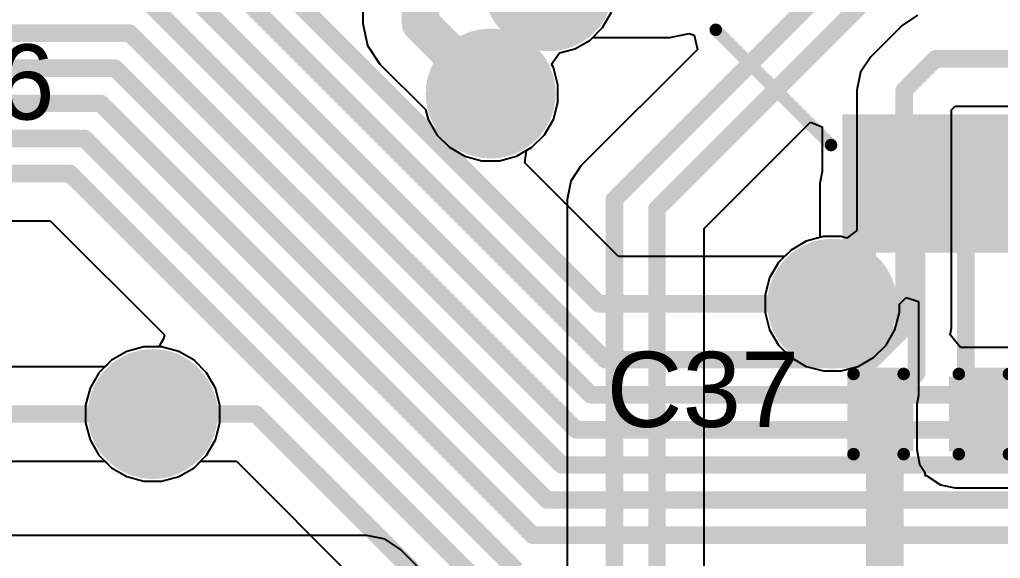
# Model space of a CAD drawing. Header units: inches. Extents: x -0.14 to 3.84, y -0.14 to 3.05.
# Drawn here: x 1.7688 to 2.16, y 1.2485 to 1.4635 of the extents above; entities that cross this region are included whole.
import ezdxf

# ---------------------------------------------------------------- set-up
doc = ezdxf.new("R2010")
doc.units = ezdxf.units.IN
doc.header["$MEASUREMENT"] = 0
for name, color, linetype in [('Bottom Layer', 5, 'Continuous'), ('Bottom Solder', 6, 'Continuous'), ('Ground Layer', 76, 'Continuous'), ('Power Layer', 16, 'Continuous'), ('Top Layer', 1, 'Continuous'), ('Top Overlay', 2, 'Continuous'), ('Top Paste', 8, 'Continuous'), ('Top Solder', 216, 'Continuous'), ('Via Holes', 16, 'Continuous')]:
    doc.layers.add(name, color=color, linetype=linetype)
doc.styles.add('Arial', font='', dxfattribs={"height": 0.2})
doc.styles.get('Arial').set_extended_font_data('Arial')

# ---------------------------------------------------------------- blocks, each defined once
blk = doc.blocks.new('64_LQFP__10_10__5')
at = {"layer": 'Top Layer'}
for points in [[(-0.1535435, -0.25000095), (-0.1535435, -0.20275685), (-0.1417325, -0.20275685), (-0.1417325, -0.25000095)], [(-0.1338575, -0.25000095), (-0.1338575, -0.20275685), (-0.1220465, -0.20275685), (-0.1220465, -0.25000095)], [(-0.1141735, -0.25000095), (-0.1141735, -0.20275685), (-0.1023625, -0.20275685), (-0.1023625, -0.25000095)], [(-0.0944875, -0.25000095), (-0.0944875, -0.20275685), (-0.0826765, -0.20275685), (-0.0826765, -0.25000095)]]:
    blk.add_hatch(color=1, dxfattribs=at).paths.add_polyline_path(points)
at = {"layer": 'Top Paste'}
for points in [[(-0.1535435, -0.25000095), (-0.1535435, -0.20275685), (-0.1417325, -0.20275685), (-0.1417325, -0.25000095)], [(-0.1338575, -0.25000095), (-0.1338575, -0.20275685), (-0.1220465, -0.20275685), (-0.1220465, -0.25000095)], [(-0.1141735, -0.25000095), (-0.1141735, -0.20275685), (-0.1023625, -0.20275685), (-0.1023625, -0.25000095)], [(-0.0944875, -0.25000095), (-0.0944875, -0.20275685), (-0.0826765, -0.20275685), (-0.0826765, -0.25000095)]]:
    blk.add_hatch(color=8, dxfattribs=at).paths.add_polyline_path(points)
at = {"layer": 'Top Solder'}
for points in [[(-0.1575435, -0.25400095), (-0.1575435, -0.19875685), (-0.1377325, -0.19875685), (-0.1377325, -0.25400095)], [(-0.1378575, -0.25400095), (-0.1378575, -0.19875685), (-0.1180465, -0.19875685), (-0.1180465, -0.25400095)], [(-0.1181735, -0.25400095), (-0.1181735, -0.19875685), (-0.0983625, -0.19875685), (-0.0983625, -0.25400095)], [(-0.0984875, -0.25400095), (-0.0984875, -0.19875685), (-0.0786765, -0.19875685), (-0.0786765, -0.25400095)]]:
    blk.add_hatch(color=216, dxfattribs=at).paths.add_polyline_path(points)
at = {"layer": 'Top Overlay', "const_width": 0.005}
blk.add_lwpolyline([(-0.208, -0.1650009), (-0.162, -0.2110009)], dxfattribs=at)
at = {"layer": 'Top Overlay', "const_width": 0.0025}
for points in [[(-0.20925, -0.1650009, 1), (-0.20675, -0.1650009, 1)], [(-0.16325, -0.2110009, 1), (-0.16075, -0.2110009, 1)]]:
    blk.add_lwpolyline(points, format="xyb", close=True, dxfattribs=at)
blk = doc.blocks.new('C___0402_129')
at = {"layer": 'Top Layer'}
for points in [[(-0.0275009, -0.0124996), (-0.0275009, 0.0125004), (-0.0095009, 0.0125004), (-0.0095009, -0.0124996)], [(0.0094991, -0.0124996), (0.0094991, 0.0125004), (0.0274991, 0.0125004), (0.0274991, -0.0124996)]]:
    blk.add_hatch(color=1, dxfattribs=at).paths.add_polyline_path(points)
at = {"layer": 'Top Paste'}
for points in [[(-0.0275009, -0.0124996), (-0.0275009, 0.0125004), (-0.0095009, 0.0125004), (-0.0095009, -0.0124996)], [(0.0094991, -0.0124996), (0.0094991, 0.0125004), (0.0274991, 0.0125004), (0.0274991, -0.0124996)]]:
    blk.add_hatch(color=8, dxfattribs=at).paths.add_polyline_path(points)
at = {"layer": 'Top Solder'}
for points in [[(-0.0298631, -0.0148618), (-0.0298631, 0.0148626), (-0.0071387, 0.0148626), (-0.0071387, -0.0148618)], [(0.0071369, -0.0148618), (0.0071369, 0.0148626), (0.0298613, 0.0148626), (0.0298613, -0.0148618)]]:
    blk.add_hatch(color=216, dxfattribs=at).paths.add_polyline_path(points)
at = {"layer": 'Top Overlay', "const_width": 0.005}
for points in [[(-0.0310009, 0.0160004), (-0.0110009, 0.0160004)], [(-0.0310009, -0.0159996), (-0.0310009, 0.0160004)], [(0.0109991, 0.0160004), (0.0309991, 0.0160004)], [(0.0309991, -0.0159996), (0.0309991, 0.0160004)], [(-0.0310009, -0.0159996), (-0.0110009, -0.0159996)], [(0.0109991, -0.0159996), (0.0309991, -0.0159996)]]:
    blk.add_lwpolyline(points, dxfattribs=at)
at = {"layer": 'Top Overlay', "const_width": 0.0025}
for points in [[(-0.0322509, 0.0160004, 1), (-0.0297509, 0.0160004, 1)], [(-0.0322509, 0.0160004, 1), (-0.0297509, 0.0160004, 1)], [(-0.0122509, 0.0160004, 1), (-0.0097509, 0.0160004, 1)], [(0.0097491, 0.0160004, 1), (0.0122491, 0.0160004, 1)], [(0.0297491, 0.0160004, 1), (0.0322491, 0.0160004, 1)], [(0.0297491, 0.0160004, 1), (0.0322491, 0.0160004, 1)], [(-0.0322509, -0.0159996, 1), (-0.0297509, -0.0159996, 1)], [(-0.0322509, -0.0159996, 1), (-0.0297509, -0.0159996, 1)], [(-0.0122509, -0.0159996, 1), (-0.0097509, -0.0159996, 1)], [(0.0097491, -0.0159996, 1), (0.0122491, -0.0159996, 1)], [(0.0297491, -0.0159996, 1), (0.0322491, -0.0159996, 1)], [(0.0297491, -0.0159996, 1), (0.0322491, -0.0159996, 1)]]:
    blk.add_lwpolyline(points, format="xyb", close=True, dxfattribs=at)

msp = doc.modelspace()

# ---------------------------------------------------------------- hatches: boundary and pattern name
at = {"layer": 'Bottom Layer'}
h = msp.add_hatch(color=5, dxfattribs=at)
edge = h.paths.add_edge_path()
edge.add_arc((1.9567204, 1.434), 0.011811, 0, 360)
h = msp.add_hatch(color=5, dxfattribs=at)
edge = h.paths.add_edge_path()
edge.add_arc((2.0929657, 1.3500908), 0.011811, 0, 360)
h = msp.add_hatch(color=5, dxfattribs=at)
edge = h.paths.add_edge_path()
edge.add_arc((1.8219331, 1.3060876), 0.011811, 0, 360)
at = {"layer": 'Bottom Solder'}
h = msp.add_hatch(color=6, dxfattribs=at)
edge = h.paths.add_edge_path()
edge.add_arc((1.9798772, 1.4768094), 0.015811, 0, 360)
h = msp.add_hatch(color=6, dxfattribs=at)
edge = h.paths.add_edge_path()
edge.add_arc((1.9567204, 1.434), 0.015811, 0, 360)
h = msp.add_hatch(color=6, dxfattribs=at)
edge = h.paths.add_edge_path()
edge.add_arc((2.0929657, 1.3500908), 0.015811, 0, 360)
h = msp.add_hatch(color=6, dxfattribs=at)
edge = h.paths.add_edge_path()
edge.add_arc((1.8219331, 1.3060876), 0.015811, 0, 360)
at = {"layer": 'Ground Layer'}
h = msp.add_hatch(color=76, dxfattribs=at)
edge = h.paths.add_edge_path()
edge.add_arc((1.9798772, 1.4768094), 0.0259055, 0, 360)
h = msp.add_hatch(color=76, dxfattribs=at)
edge = h.paths.add_edge_path()
edge.add_arc((1.9567204, 1.434), 0.0259055, 0, 360)
h = msp.add_hatch(color=76, dxfattribs=at)
edge = h.paths.add_edge_path()
edge.add_arc((2.0929657, 1.3500908), 0.0259055, 0, 360)
h = msp.add_hatch(color=76, dxfattribs=at)
edge = h.paths.add_edge_path()
edge.add_arc((1.8219331, 1.3060876), 0.0259055, 0, 360)
at = {"layer": 'Power Layer'}
h = msp.add_hatch(color=16, dxfattribs=at)
edge = h.paths.add_edge_path()
edge.add_arc((1.9798772, 1.4768094), 0.0259055, 0, 360)
h = msp.add_hatch(color=16, dxfattribs=at)
edge = h.paths.add_edge_path()
edge.add_arc((2.0929657, 1.3500908), 0.0259055, 0, 360)
h = msp.add_hatch(color=16, dxfattribs=at)
edge = h.paths.add_edge_path()
edge.add_arc((1.8219331, 1.3060876), 0.0259055, 0, 360)
at = {"layer": 'Top Layer'}
h = msp.add_hatch(color=1, dxfattribs=at)
edge = h.paths.add_edge_path()
edge.add_arc((1.9567204, 1.434), 0.011811, 0, 360)
h = msp.add_hatch(color=1, dxfattribs=at)
edge = h.paths.add_edge_path()
edge.add_arc((2.0929657, 1.3500908), 0.011811, 0, 360)
h = msp.add_hatch(color=1, dxfattribs=at)
edge = h.paths.add_edge_path()
edge.add_arc((1.8219331, 1.3060876), 0.011811, 0, 360)
msp.add_hatch(color=1, dxfattribs=at).paths.add_polyline_path([(2.1419414, 1.2919654), (2.2858308, 1.2919654), (2.2858308, 1.3099654), (2.1419414, 1.3099654)])
at = {"layer": 'Top Solder'}
h = msp.add_hatch(color=216, dxfattribs=at)
edge = h.paths.add_edge_path()
edge.add_arc((1.9798772, 1.4768094), 0.015811, 0, 360)
h = msp.add_hatch(color=216, dxfattribs=at)
edge = h.paths.add_edge_path()
edge.add_arc((1.9567204, 1.434), 0.015811, 0, 360)
h = msp.add_hatch(color=216, dxfattribs=at)
edge = h.paths.add_edge_path()
edge.add_arc((2.0929657, 1.3500908), 0.015811, 0, 360)
h = msp.add_hatch(color=216, dxfattribs=at)
edge = h.paths.add_edge_path()
edge.add_arc((1.8219331, 1.3060876), 0.015811, 0, 360)
at = {"layer": 'Via Holes'}
h = msp.add_hatch(color=7, dxfattribs=at)
edge = h.paths.add_edge_path()
edge.add_arc((1.9567204, 1.434), 0.0059055, 0, 360)
h = msp.add_hatch(color=7, dxfattribs=at)
edge = h.paths.add_edge_path()
edge.add_arc((2.0929657, 1.3500908), 0.0059055, 0, 360)
h = msp.add_hatch(color=7, dxfattribs=at)
edge = h.paths.add_edge_path()
edge.add_arc((1.8219331, 1.3060876), 0.0059055, 0, 360)

# ---------------------------------------------------------------- linework, layer by layer
at = {"layer": 'Bottom Layer'}
for p, q in [((2.0013314, 1.460347), (2.0048611, 1.4664607)), ((2.1270094, 1.465287), (2.1208901, 1.4611981)), ((1.9963396, 1.4553552), (2.0013314, 1.460347)), ((2.1208901, 1.4611981), (2.1083183, 1.4486263)), ((1.9902259, 1.4518255), (1.9963396, 1.4553552)), ((1.9841076, 1.4501862), (1.9902259, 1.4518255)), ((1.9809454, 1.4456632), (1.9841076, 1.4501862)), ((2.1083183, 1.4486263), (2.1042294, 1.442507)), ((1.9817043, 1.4443487), (1.9809454, 1.4456632)), ((1.9835314, 1.4375297), (1.9817043, 1.4443487)), ((2.1042294, 1.442507), (2.1027936, 1.4352886)), ((1.9835314, 1.4304703), (1.9835314, 1.4375297)), ((2.1027936, 1.4352886), (2.1027936, 1.379321)), ((1.9817043, 1.4236513), (1.9835314, 1.4304703)), ((2.1405184, 1.4274756), (2.1420408, 1.428998)), ((2.1420408, 1.428998), (2.1803171, 1.428998)), ((2.1405184, 1.3404722), (2.1405184, 1.4274756)), ((1.9781746, 1.4175376), (1.9817043, 1.4236513)), ((1.9731828, 1.4125458), (1.9781746, 1.4175376)), ((1.9710002, 1.4112857), (1.9731828, 1.4125458)), ((1.9703476, 1.4063284), (1.9710002, 1.4112857)), ((2.0077341, 1.3689419), (1.9703476, 1.4063284)), ((1.3776496, 1.3832248), (1.7810586, 1.3832248)), ((1.7810586, 1.3832248), (1.8265786, 1.3377048)), ((2.1027936, 1.379321), (2.0988268, 1.3762771)), ((2.082617, 1.3750747), (2.0765033, 1.371545)), ((2.089436, 1.3769018), (2.082617, 1.3750747)), ((2.0964954, 1.3769018), (2.089436, 1.3769018)), ((2.0988268, 1.3762771), (2.0964954, 1.3769018)), ((2.0765033, 1.371545), (2.0739002, 1.3689419)), ((2.0739002, 1.3689419), (2.0077341, 1.3689419)), ((2.1399555, 1.3376423), (2.1405184, 1.3404722)), ((1.8261397, 1.3358144), (1.8243136, 1.3328986)), ((1.8265786, 1.3377048), (1.8261397, 1.3358144)), ((2.1440589, 1.3326422), (2.1399555, 1.3376423)), ((1.8115844, 1.3310715), (1.8054707, 1.3275418)), ((1.8184034, 1.3328986), (1.8115844, 1.3310715)), ((1.8243136, 1.3328986), (1.8184034, 1.3328986)), ((2.166392, 1.3326422), (2.1440589, 1.3326422)), ((1.8054707, 1.3275418), (1.8004789, 1.32255)), ((1.8004789, 1.32255), (1.7969492, 1.3164363)), ((1.7969492, 1.3164363), (1.7951221, 1.3096173)), ((1.7951221, 1.3096173), (1.7951221, 1.3025579)), ((1.7951221, 1.3025579), (1.7969492, 1.2957389)), ((1.7969492, 1.2957389), (1.8004789, 1.2896252)), ((1.8004789, 1.2896252), (1.8054707, 1.2846334)), ((1.8383955, 1.2846334), (1.8409873, 1.2872252)), ((1.8409873, 1.2872252), (1.8552717, 1.2872252)), ((1.8552717, 1.2872252), (1.9400548, 1.2024421)), ((1.8054707, 1.2846334), (1.8115844, 1.2811037)), ((1.8322818, 1.2811037), (1.8383955, 1.2846334)), ((1.8115844, 1.2811037), (1.8184034, 1.2792766)), ((1.8184034, 1.2792766), (1.8254628, 1.2792766)), ((1.8254628, 1.2792766), (1.8322818, 1.2811037))]:
    msp.add_line(p, q, dxfattribs=at)
at = {"layer": 'Bottom Layer', "const_width": 0.007}
for points in [[(1.7040556, 1.6459449), (1.999921, 1.3500795)], [(1.8301144, 1.5000872), (2.0024218, 1.3277798)], [(1.8243155, 1.4860872), (1.9900105, 1.3203922)], [(1.8185166, 1.4720872), (1.990824, 1.2997798)], [(1.1508316, 1.4580872), (1.8127177, 1.4580872)], [(1.8127177, 1.4580872), (1.9850251, 1.2857798)], [(2.121656, 1.4352886), (2.1342278, 1.4478604)], [(2.1342278, 1.4478604), (2.1993713, 1.4478604)], [(1.1566305, 1.4440872), (1.8069188, 1.4440872)], [(1.8069188, 1.4440872), (1.9792262, 1.2717798)], [(2.121656, 1.3404722), (2.121656, 1.4352886)], [(1.1624294, 1.4300872), (1.8011199, 1.4300872)], [(1.8011199, 1.4300872), (1.9734273, 1.2577798)], [(1.3194054, 1.4160872), (1.7946704, 1.4160872)], [(1.7946704, 1.4160872), (1.9669778, 1.2437798)], [(1.3698366, 1.4020872), (1.7888716, 1.4020872)], [(1.7888716, 1.4020872), (1.961179, 1.2297798)], [(1.999921, 1.3500795), (2.0929544, 1.3500795)], [(2.0929544, 1.3500795), (2.0929657, 1.3500908)], [(2.1089636, 1.3277798), (2.121656, 1.3404722)], [(2.0024218, 1.3277798), (2.1089636, 1.3277798)], [(1.9900105, 1.3203922), (1.9966229, 1.3137798)], [(1.9966229, 1.3137798), (2.178163, 1.3137798)], [(1.8219331, 1.3060876), (1.8630847, 1.3060876)], [(1.8630847, 1.3060876), (1.9533925, 1.2157798)], [(1.990824, 1.2997798), (2.2010968, 1.2997798)], [(1.9850251, 1.2857798), (2.2068957, 1.2857798)], [(1.9792262, 1.2717798), (2.2126946, 1.2717798)], [(1.9734273, 1.2577798), (2.2184935, 1.2577798)]]:
    msp.add_lwpolyline(points, dxfattribs=at)
at = {"layer": 'Bottom Layer', "const_width": 0.0035}
for points in [[(1.8109677, 1.4580872, 1), (1.8144677, 1.4580872, 1)], [(1.8109677, 1.4580872, 1), (1.8144677, 1.4580872, 1)], [(2.1324778, 1.4478604, 1), (2.1359778, 1.4478604, 1)], [(2.1324778, 1.4478604, 1), (2.1359778, 1.4478604, 1)], [(1.8051688, 1.4440872, 1), (1.8086688, 1.4440872, 1)], [(1.8051688, 1.4440872, 1), (1.8086688, 1.4440872, 1)], [(2.119906, 1.4352886, 1), (2.123406, 1.4352886, 1)], [(2.119906, 1.4352886, 1), (2.123406, 1.4352886, 1)], [(1.7993699, 1.4300872, 1), (1.8028699, 1.4300872, 1)], [(1.7993699, 1.4300872, 1), (1.8028699, 1.4300872, 1)], [(1.7929204, 1.4160872, 1), (1.7964204, 1.4160872, 1)], [(1.7929204, 1.4160872, 1), (1.7964204, 1.4160872, 1)], [(1.7871216, 1.4020872, 1), (1.7906216, 1.4020872, 1)], [(1.7871216, 1.4020872, 1), (1.7906216, 1.4020872, 1)], [(1.998171, 1.3500795, 1), (2.001671, 1.3500795, 1)], [(1.998171, 1.3500795, 1), (2.001671, 1.3500795, 1)], [(2.0912044, 1.3500795, 1), (2.0947044, 1.3500795, 1)], [(2.0912044, 1.3500795, 1), (2.0947044, 1.3500795, 1)], [(2.0912157, 1.3500908, 1), (2.0947157, 1.3500908, 1)], [(2.119906, 1.3404722, 1), (2.123406, 1.3404722, 1)], [(2.119906, 1.3404722, 1), (2.123406, 1.3404722, 1)], [(2.0006718, 1.3277798, 1), (2.0041718, 1.3277798, 1)], [(2.0006718, 1.3277798, 1), (2.0041718, 1.3277798, 1)], [(2.1072136, 1.3277798, 1), (2.1107136, 1.3277798, 1)], [(2.1072136, 1.3277798, 1), (2.1107136, 1.3277798, 1)], [(1.9882605, 1.3203922, 1), (1.9917605, 1.3203922, 1)], [(1.9882605, 1.3203922, 1), (1.9917605, 1.3203922, 1)], [(1.9948729, 1.3137798, 1), (1.9983729, 1.3137798, 1)], [(1.9948729, 1.3137798, 1), (1.9983729, 1.3137798, 1)], [(1.8201831, 1.3060876, 1), (1.8236831, 1.3060876, 1)], [(1.8613347, 1.3060876, 1), (1.8648347, 1.3060876, 1)], [(1.8613347, 1.3060876, 1), (1.8648347, 1.3060876, 1)], [(1.989074, 1.2997798, 1), (1.992574, 1.2997798, 1)], [(1.989074, 1.2997798, 1), (1.992574, 1.2997798, 1)], [(1.9832751, 1.2857798, 1), (1.9867751, 1.2857798, 1)], [(1.9832751, 1.2857798, 1), (1.9867751, 1.2857798, 1)], [(1.9774762, 1.2717798, 1), (1.9809762, 1.2717798, 1)], [(1.9774762, 1.2717798, 1), (1.9809762, 1.2717798, 1)], [(1.9716773, 1.2577798, 1), (1.9751773, 1.2577798, 1)], [(1.9716773, 1.2577798, 1), (1.9751773, 1.2577798, 1)]]:
    msp.add_lwpolyline(points, format="xyb", close=True, dxfattribs=at)
at = {"layer": 'Top Layer'}
for p, q in [((1.9057796, 1.4895441), (1.9057796, 1.462)), ((1.9057796, 1.462), (1.9075259, 1.4532209)), ((1.9902259, 1.4518255), (1.9963396, 1.4553552)), ((1.9963396, 1.4553552), (1.997402, 1.4564176)), ((1.997402, 1.4564176), (2.0281108, 1.4564176)), ((2.0281108, 1.4564176), (2.0359143, 1.4579698)), ((2.0359143, 1.4579698), (2.0378762, 1.4573198)), ((2.0378762, 1.4573198), (2.0392311, 1.4516036)), ((1.9075259, 1.4532209), (1.9124988, 1.4457784)), ((1.9841076, 1.4501862), (1.9902259, 1.4518255)), ((2.0392311, 1.4516036), (1.9927255, 1.4050979)), ((1.9809454, 1.4456632), (1.9841076, 1.4501862)), ((1.9124988, 1.4457784), (1.9306789, 1.4275983)), ((1.9817043, 1.4443487), (1.9809454, 1.4456632)), ((1.9835314, 1.4375297), (1.9817043, 1.4443487)), ((1.9835314, 1.4304703), (1.9835314, 1.4375297)), ((1.9817043, 1.4236513), (1.9835314, 1.4304703)), ((1.9306789, 1.4275983), (1.9317365, 1.4236513)), ((1.9317365, 1.4236513), (1.9352662, 1.4175376)), ((1.9781746, 1.4175376), (1.9817043, 1.4236513)), ((2.0419256, 1.3801966), (2.0843259, 1.4225968)), ((2.0843259, 1.4225968), (2.0889453, 1.4206834)), ((2.0889453, 1.4206834), (2.0889453, 1.4028781)), ((1.9352662, 1.4175376), (1.940258, 1.4125458)), ((1.9731828, 1.4125458), (1.9781746, 1.4175376)), ((1.940258, 1.4125458), (1.9463717, 1.4090161)), ((1.9670691, 1.4090161), (1.9731828, 1.4125458)), ((1.9463717, 1.4090161), (1.9531907, 1.407189)), ((1.9602501, 1.407189), (1.9670691, 1.4090161)), ((1.9531907, 1.407189), (1.9602501, 1.407189)), ((1.9927255, 1.4050979), (1.9886366, 1.3989786)), ((2.0889453, 1.4028781), (2.0879884, 1.3980674)), ((1.9886366, 1.3989786), (1.9872008, 1.3917602)), ((2.0879884, 1.3980674), (2.0879884, 1.3765139)), ((1.9872008, 1.3917602), (1.9872008, 0.7048131)), ((2.0419256, 0.5747401), (2.0419256, 1.3801966)), ((2.082617, 1.3750747), (2.0765033, 1.371545)), ((2.0879884, 1.3765139), (2.082617, 1.3750747)), ((2.0765033, 1.371545), (2.0715115, 1.3665532)), ((2.0715115, 1.3665532), (2.0679818, 1.3604395)), ((2.0679818, 1.3604395), (2.0661547, 1.3536205)), ((2.0661547, 1.3536205), (2.0661547, 1.3465611)), ((2.1197767, 1.3499977), (2.1224917, 1.3526601)), ((2.1197767, 1.3465611), (2.1197767, 1.3499977)), ((2.1224917, 1.3526601), (2.1273584, 1.3510683)), ((2.1273584, 1.3510683), (2.1273584, 1.3135393)), ((2.0661547, 1.3465611), (2.0679818, 1.3397421)), ((2.1179496, 1.3397421), (2.1197767, 1.3465611)), ((2.0679818, 1.3397421), (2.0715115, 1.3336284)), ((2.1144199, 1.3336284), (2.1179496, 1.3397421)), ((1.8115844, 1.3310715), (1.8054707, 1.3275418)), ((1.8184034, 1.3328986), (1.8115844, 1.3310715)), ((1.8254628, 1.3328986), (1.8184034, 1.3328986)), ((1.8322818, 1.3310715), (1.8254628, 1.3328986)), ((1.8383955, 1.3275418), (1.8322818, 1.3310715)), ((2.0715115, 1.3336284), (2.0765033, 1.3286366)), ((2.1094281, 1.3286366), (2.1144199, 1.3336284)), ((1.8054707, 1.3275418), (1.8028789, 1.32495)), ((1.8433873, 1.32255), (1.8383955, 1.3275418)), ((2.0765033, 1.3286366), (2.082617, 1.3251069)), ((2.1033144, 1.3251069), (2.1094281, 1.3286366)), ((1.8028789, 1.32495), (1.6946973, 1.32495)), ((1.846917, 1.3164363), (1.8433873, 1.32255)), ((2.082617, 1.3251069), (2.089436, 1.3232798)), ((2.089436, 1.3232798), (2.0964954, 1.3232798)), ((2.0964954, 1.3232798), (2.1033144, 1.3251069)), ((1.8487441, 1.3096173), (1.846917, 1.3164363)), ((2.1273584, 1.3135393), (2.1266475, 1.3099654)), ((1.8487441, 1.3025579), (1.8487441, 1.3096173)), ((2.1266475, 1.3099654), (2.1266475, 1.2919654)), ((1.846917, 1.2957389), (1.8487441, 1.3025579)), ((1.8433873, 1.2896252), (1.846917, 1.2957389)), ((2.1266475, 1.2919654), (2.1278117, 1.2861127)), ((1.6868842, 1.2872252), (1.8028789, 1.2872252)), ((1.8028789, 1.2872252), (1.8054707, 1.2846334)), ((1.8383955, 1.2846334), (1.8433873, 1.2896252)), ((1.8054707, 1.2846334), (1.8115844, 1.2811037)), ((1.8322818, 1.2811037), (1.8383955, 1.2846334)), ((2.1278117, 1.2861127), (2.1299414, 1.2829254)), ((1.8115844, 1.2811037), (1.8184034, 1.2792766)), ((1.8184034, 1.2792766), (1.8254628, 1.2792766)), ((1.8254628, 1.2792766), (1.8322818, 1.2811037)), ((2.1299414, 1.2829254), (2.1299414, 1.281588)), ((2.1299414, 1.281588), (2.130835, 1.281588)), ((2.130835, 1.281588), (2.131127, 1.281151)), ((2.131127, 1.281151), (2.1360887, 1.2778357)), ((2.1360887, 1.2778357), (2.1419414, 1.2766715)), ((2.1419414, 1.2766715), (2.2467271, 1.2766715)), ((1.9073584, 1.2575666), (1.6781001, 1.2575666)), ((1.9145768, 1.2561308), (1.9073584, 1.2575666)), ((1.9206961, 1.2520419), (1.9145768, 1.2561308)), ((1.9466605, 1.2260776), (1.9206961, 1.2520419))]:
    msp.add_line(p, q, dxfattribs=at)
for points, const_width in [([(2.0230632, 1.3880096), (2.2505523, 1.6154987)], 0.007), ([(2.0060632, 1.3917602), (2.2247413, 1.6104383)], 0.007), ([(1.9287204, 1.462), (1.9287204, 1.5081795)], 0.015), ([(1.9287204, 1.462), (1.9567204, 1.434)], 0.015), ([(2.1068508, 1.3639453), (2.1068508, 1.3980674)], 0.007), ([(2.1265368, 1.3221834), (2.1265368, 1.3980674)], 0.007), ([(2.1462208, 1.3108086), (2.1462208, 1.3980674)], 0.007), ([(2.0060632, 0.697), (2.0060632, 1.3917602)], 0.007), ([(2.0230632, 0.5747401), (2.0230632, 1.3880096)], 0.007), ([(2.0929963, 1.3500908), (2.1068508, 1.3639453)], 0.007), ([(2.0929657, 1.3500908), (2.0929963, 1.3500908)], 0.007), ([(2.1139414, 1.309588), (2.1265368, 1.3221834)], 0.007), ([(2.1139414, 1.173), (2.1139414, 1.306088)], 0.015), ([(2.1139414, 1.306088), (2.1139414, 1.309588)], 0.007), ([(2.1462208, 1.3108086), (2.1509414, 1.306088)], 0.007), ([(1.6868842, 1.3060876), (1.8219331, 1.3060876)], 0.007)]:
    msp.add_lwpolyline(points, dxfattribs=dict(at, const_width=const_width))
for points, const_width in [([(1.9249704, 1.462, 1), (1.9324704, 1.462, 1)], 0.0075), ([(1.9249704, 1.462, 1), (1.9324704, 1.462, 1)], 0.0075), ([(1.9529704, 1.434, 1), (1.9604704, 1.434, 1)], 0.0075), ([(2.1051008, 1.3980674, 1), (2.1086008, 1.3980674, 1)], 0.0035), ([(2.1247868, 1.3980674, 1), (2.1282868, 1.3980674, 1)], 0.0035), ([(2.1444708, 1.3980674, 1), (2.1479708, 1.3980674, 1)], 0.0035), ([(2.0043132, 1.3917602, 1), (2.0078132, 1.3917602, 1)], 0.0035), ([(2.0043132, 1.3917602, 1), (2.0078132, 1.3917602, 1)], 0.0035), ([(2.0213132, 1.3880096, 1), (2.0248132, 1.3880096, 1)], 0.0035), ([(2.0213132, 1.3880096, 1), (2.0248132, 1.3880096, 1)], 0.0035), ([(2.1051008, 1.3639453, 1), (2.1086008, 1.3639453, 1)], 0.0035), ([(2.1051008, 1.3639453, 1), (2.1086008, 1.3639453, 1)], 0.0035), ([(2.0912157, 1.3500908, 1), (2.0947157, 1.3500908, 1)], 0.0035), ([(2.0912463, 1.3500908, 1), (2.0947463, 1.3500908, 1)], 0.0035), ([(2.0912463, 1.3500908, 1), (2.0947463, 1.3500908, 1)], 0.0035), ([(2.1247868, 1.3221834, 1), (2.1282868, 1.3221834, 1)], 0.0035), ([(2.1247868, 1.3221834, 1), (2.1282868, 1.3221834, 1)], 0.0035), ([(2.1101914, 1.306088, 1), (2.1176914, 1.306088, 1)], 0.0075), ([(2.1121914, 1.309588, 1), (2.1156914, 1.309588, 1)], 0.0035), ([(2.1121914, 1.309588, 1), (2.1156914, 1.309588, 1)], 0.0035), ([(2.1444708, 1.3108086, 1), (2.1479708, 1.3108086, 1)], 0.0035), ([(2.1444708, 1.3108086, 1), (2.1479708, 1.3108086, 1)], 0.0035), ([(1.8201831, 1.3060876, 1), (1.8236831, 1.3060876, 1)], 0.0035), ([(2.1121914, 1.306088, 1), (2.1156914, 1.306088, 1)], 0.0035), ([(2.1491914, 1.306088, 1), (2.1526914, 1.306088, 1)], 0.0035)]:
    msp.add_lwpolyline(points, format="xyb", close=True, dxfattribs=dict(at, const_width=const_width))

# ---------------------------------------------------------------- block references
for name, p in [('64_LQFP__10_10__5', (2.2544888, 1.6244463)), ('C___0402_129', (2.1324423, 1.3060876))]:
    msp.add_blockref(name, p)

# ---------------------------------------------------------------- texts
at = {"layer": 'Top Overlay', "style": 'Arial'}
for s, p in [('R26', (1.7058921, 1.4236264)), ('C37', (2.0029562, 1.3009421))]:
    msp.add_text(s, height=0.03, dxfattribs=at).set_placement(p)

doc.saveas('drawing.dxf')
